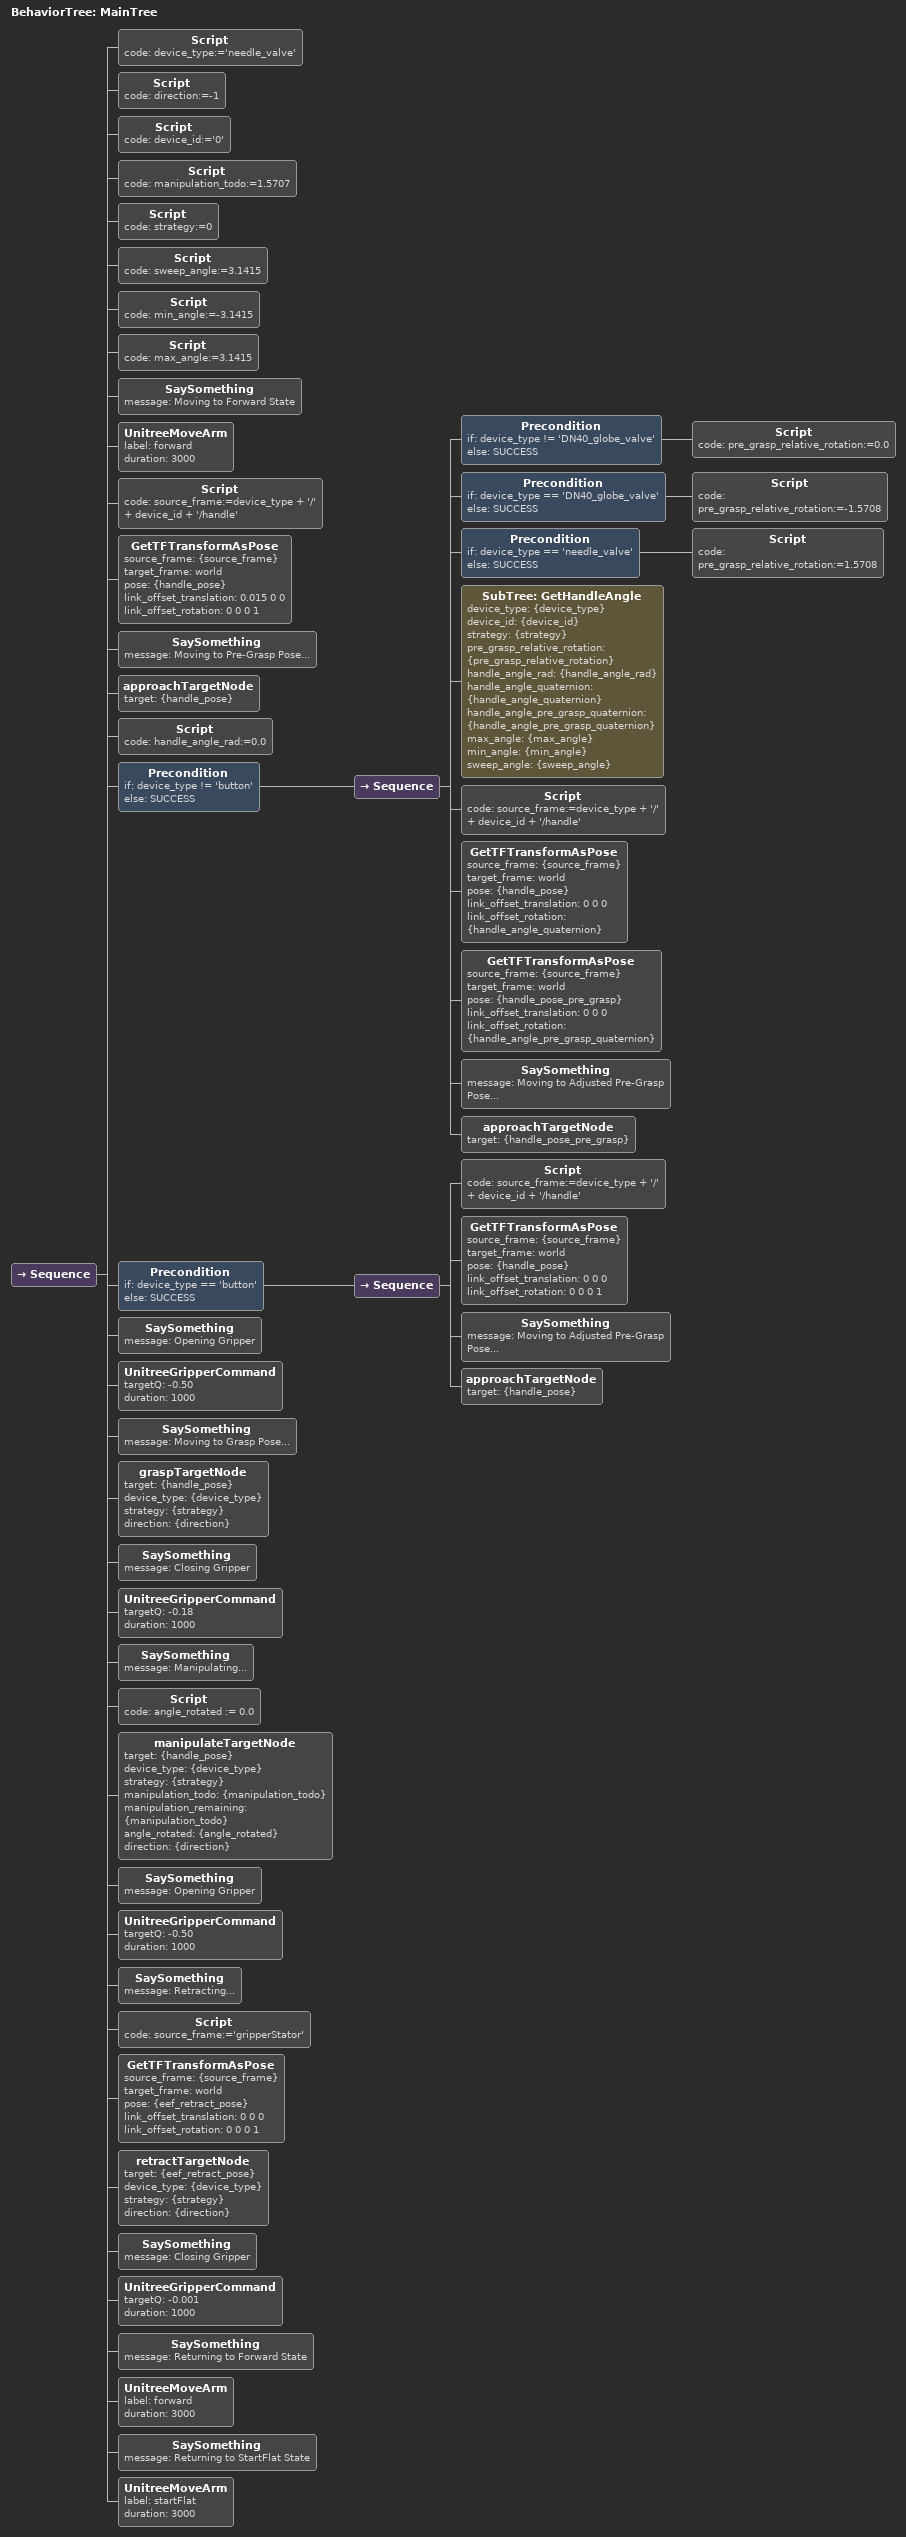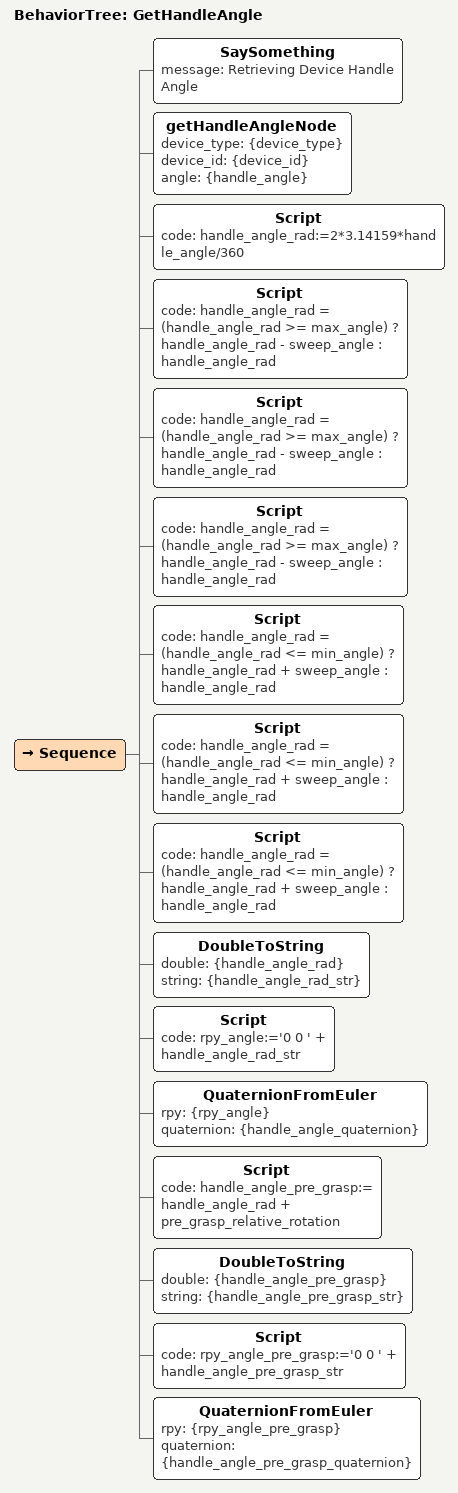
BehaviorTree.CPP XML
<root BTCPP_format="4">
    <BehaviorTree ID="MainTree">
        <Sequence>
            <!-- Manipulation Task Arguments -->
            <Script code="device_type:='needle_valve'" />
            <Script code="direction:=-1" />
            <Script code="device_id:='0'" />
            <Script code="manipulation_todo:=1.5707" />
            <Script code="strategy:=0" />

            <Script code="sweep_angle:=3.1415" />
            <Script code="min_angle:=-3.1415" />
            <Script code="max_angle:=3.1415" />

            <!-- Move to Forward State -->
            <SaySomething message="Moving to Forward State" />
            <UnitreeMoveArm label="forward" duration="3000"/>

            <!-- LookupDevicePose -->

            <!-- Get Pose of (Unrotated) Handle -->
            <Script code="source_frame:=device_type + '/' + device_id + '/handle'" />

            <!-- Note - Link Offset Translation is used to Align Realsense with Device Centre for Handle Angle Estimation -->
            <GetTFTransformAsPose source_frame="{source_frame}" target_frame="world" pose="{handle_pose}" link_offset_translation="0.015 0 0" link_offset_rotation="0 0 0 1"/>

            <!-- Approach -->

            <!-- Tick approachTarget Action-->
            <SaySomething message="Moving to Pre-Grasp Pose..." />
            <approachTargetNode target="{handle_pose}"/>

            <Script code="handle_angle_rad:=0.0" />

            <!-- Ignore if button -->
            <Precondition if="device_type != 'button'" else="SUCCESS">
                <Sequence>
                    <!-- For pre-grasp, some devices and strategies benefit from applying a relative rotation to the pre-grasp pose -->
                    <Precondition if="device_type != 'DN40_globe_valve'" else="SUCCESS">
                        <Script code="pre_grasp_relative_rotation:=0.0" />
                    </Precondition>

                    <Precondition if="device_type == 'DN40_globe_valve'" else="SUCCESS">
                        <Script code="pre_grasp_relative_rotation:=-1.5708" />
                    </Precondition>

                    <Precondition if="device_type == 'needle_valve'" else="SUCCESS">
                        <Script code="pre_grasp_relative_rotation:=1.5708" />
                    </Precondition>

                    <!-- Get Handle Angle (in radians and quaternions)-->
                    <SubTree ID="GetHandleAngle" device_type="{device_type}" device_id="{device_id}" strategy="{strategy}" pre_grasp_relative_rotation="{pre_grasp_relative_rotation}" handle_angle_rad="{handle_angle_rad}" handle_angle_quaternion="{handle_angle_quaternion}" handle_angle_pre_grasp_quaternion="{handle_angle_pre_grasp_quaternion}" max_angle="{max_angle}" min_angle="{min_angle}" sweep_angle="{sweep_angle}"/>

                    <!-- Get Pose of (Rotated) Handle -->
                    <Script code="source_frame:=device_type + '/' + device_id + '/handle'" />
                    <GetTFTransformAsPose source_frame="{source_frame}" target_frame="world" pose="{handle_pose}" link_offset_translation="0 0 0" link_offset_rotation="{handle_angle_quaternion}"/>
                    <GetTFTransformAsPose source_frame="{source_frame}" target_frame="world" pose="{handle_pose_pre_grasp}" link_offset_translation="0 0 0" link_offset_rotation="{handle_angle_pre_grasp_quaternion}"/>

                    <!-- Tick approachTarget Action-->
                    <SaySomething message="Moving to Adjusted Pre-Grasp Pose..." />
                    <approachTargetNode target="{handle_pose_pre_grasp}"/>
                </Sequence>
            </Precondition>

            <Precondition if="device_type == 'button'" else="SUCCESS">
                <Sequence>
                    <!-- Get Pose of (Rotated) Handle -->
                    <Script code="source_frame:=device_type + '/' + device_id + '/handle'" />
                    <GetTFTransformAsPose source_frame="{source_frame}" target_frame="world" pose="{handle_pose}" link_offset_translation="0 0 0" link_offset_rotation="0 0 0 1"/>

                    <!-- Tick approachTarget Action-->
                    <SaySomething message="Moving to Adjusted Pre-Grasp Pose..." />
                    <approachTargetNode target="{handle_pose}"/>
                </Sequence>
            </Precondition>

            <!-- Open Gripper -->
            <SaySomething message="Opening Gripper" />
            <UnitreeGripperCommand targetQ="-0.50" duration="1000"/>

            <!-- Grasp -->

            <!-- Tick graspTarget Action-->
            <SaySomething message="Moving to Grasp Pose..." />
            <graspTargetNode target="{handle_pose}" device_type="{device_type}" strategy="{strategy}" direction="{direction}"/>

            <!-- Close Gripper -->
            <SaySomething message="Closing Gripper" />
            <UnitreeGripperCommand targetQ="-0.18" duration="1000"/>

            <!-- Manipulate -->

            <!-- Tick manipulateTarget Action -->
            <SaySomething message="Manipulating..." />
            <Script code="angle_rotated := 0.0"/>
            <manipulateTargetNode target="{handle_pose}" device_type="{device_type}" strategy="{strategy}" manipulation_todo="{manipulation_todo}" manipulation_remaining="{manipulation_todo}" angle_rotated="{angle_rotated}" direction="{direction}"/>

            <!-- Open Gripper -->
            <SaySomething message="Opening Gripper" />
            <UnitreeGripperCommand targetQ="-0.50" duration="1000"/>

            <!-- Retract -->

            <!-- Tick retractTarget Action -->
            <SaySomething message="Retracting..." />
            <Script code="source_frame:='gripperStator'" />
            <GetTFTransformAsPose source_frame="{source_frame}" target_frame="world" pose="{eef_retract_pose}" link_offset_translation="0 0 0" link_offset_rotation="0 0 0 1"/>
            <retractTargetNode target="{eef_retract_pose}" device_type="{device_type}" strategy="{strategy}" direction="{direction}"/>

            <!-- Close Gripper -->
            <SaySomething message="Closing Gripper" />
            <UnitreeGripperCommand targetQ="-0.001" duration="1000"/>

            <!-- Return to Forward State -->
            <SaySomething message="Returning to Forward State" />
            <UnitreeMoveArm label="forward" duration="3000"/>

            <!-- Return to StartFlat State -->
            <SaySomething message="Returning to StartFlat State" />
            <UnitreeMoveArm label="startFlat" duration="3000"/>

        </Sequence>
    </BehaviorTree>

    <BehaviorTree ID="GetHandleAngle">

        <Sequence>

            <!-- Call getHandleAngle Service -->
            <SaySomething message="Retrieving Device Handle Angle" />
            <getHandleAngleNode device_type="{device_type}" device_id="{device_id}" angle="{handle_angle}"/>

            <!-- Convert to Radians -->
            <Script code="handle_angle_rad:=2*3.14159*handle_angle/360"/>

            <!-- Ensure Hangle Angle is within Max/Min Limits -->
            <Script code="handle_angle_rad = (handle_angle_rad &gt;= max_angle) ? handle_angle_rad - sweep_angle : handle_angle_rad" />
            <Script code="handle_angle_rad = (handle_angle_rad &gt;= max_angle) ? handle_angle_rad - sweep_angle : handle_angle_rad" />
            <Script code="handle_angle_rad = (handle_angle_rad &gt;= max_angle) ? handle_angle_rad - sweep_angle : handle_angle_rad" />

            <Script code="handle_angle_rad = (handle_angle_rad &lt;= min_angle) ? handle_angle_rad + sweep_angle : handle_angle_rad" />
            <Script code="handle_angle_rad = (handle_angle_rad &lt;= min_angle) ? handle_angle_rad + sweep_angle : handle_angle_rad" />
            <Script code="handle_angle_rad = (handle_angle_rad &lt;= min_angle) ? handle_angle_rad + sweep_angle : handle_angle_rad" />

            <DoubleToString double="{handle_angle_rad}" string="{handle_angle_rad_str}"/>
            <Script code="rpy_angle:='0 0 ' + handle_angle_rad_str"/>

            <!-- Get Quarternion of Handle Angle -->
            <QuaternionFromEuler rpy="{rpy_angle}" quaternion="{handle_angle_quaternion}"/>

            <Script code="handle_angle_pre_grasp:= handle_angle_rad + pre_grasp_relative_rotation"/>

            <!-- For pre-grasp -->
            <DoubleToString double="{handle_angle_pre_grasp}" string="{handle_angle_pre_grasp_str}"/>
            <Script code="rpy_angle_pre_grasp:='0 0 ' + handle_angle_pre_grasp_str"/>

            <!-- Get Quarternion of Handle Angle -->
            <QuaternionFromEuler rpy="{rpy_angle_pre_grasp}" quaternion="{handle_angle_pre_grasp_quaternion}"/>

        </Sequence>

    </BehaviorTree>
</root>
